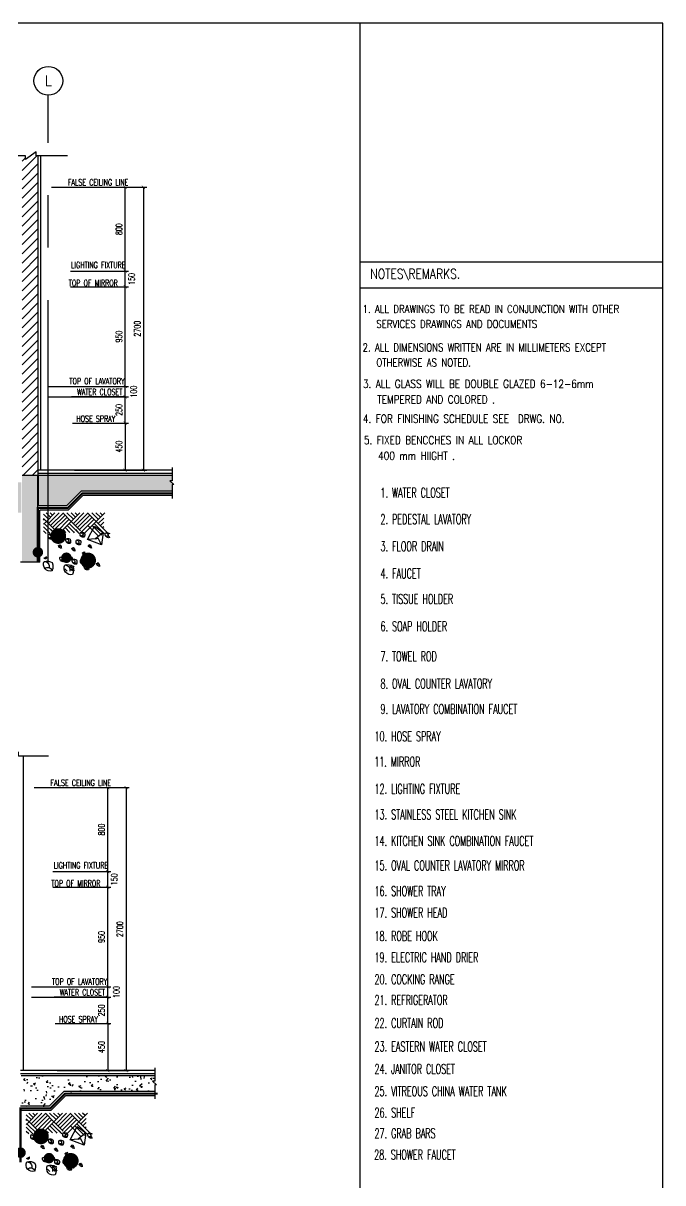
# Model space of a CAD drawing. Extents: x 417610.1 to 417639, y 43413.5 to 43433.4.
# Drawn here: x 417632.32 to 417638.43, y 43422.36 to 43433.42 of the extents above; entities that cross this region are included whole.
import ezdxf
from ezdxf.enums import TextEntityAlignment as Align

# ---------------------------------------------------------------- set-up
doc = ezdxf.new("R2010")
doc.units = 0
doc.header["$MEASUREMENT"] = 0
doc.header["$PDMODE"] = 3
doc.header["$PDSIZE"] = 0.1
for name, pattern in [('CENTER2', [1.125, 0.75, -0.125, 0.125, -0.125]), ('CENTERX2', [4, 2.5, -0.5, 0.5, -0.5]), ('HIDDEN2', [0.1875, 0.125, -0.0625])]:
    doc.linetypes.add(name, pattern=pattern)
doc.layers.get('0').update_dxf_attribs({"linetype": 'CONTINUOUS'})
doc.layers.get('DEFPOINTS').update_dxf_attribs({"linetype": 'CONTINUOUS'})
for name, color, linetype in [('2', 2, 'CONTINUOUS'), ('AX', 6, 'CONTINUOUS'), ('AX-CR', 2, 'CONTINUOUS'), ('AX-TXT', 4, 'CONTINUOUS'), ('AXES', 11, 'CENTERX2'), ('AXIS', 11, 'CENTER2'), ('Dimout', 4, 'CONTINUOUS'), ('ELE', 3, 'CONTINUOUS'), ('gravel', 11, 'CONTINUOUS'), ('Hatch', 11, 'CONTINUOUS'), ('Plaster', 7, 'CONTINUOUS'), ('SH', 1, 'CONTINUOUS'), ('TITLE', 6, 'CONTINUOUS'), ('TXT', 2, 'CONTINUOUS'), ('WALL', 6, 'CONTINUOUS'), ('WallPartition', 2, 'CONTINUOUS'), ('Windows', 9, 'CONTINUOUS')]:
    doc.layers.add(name, color=color, linetype=linetype)
doc.styles.add('ROMANS', font='ROMANS.shx', dxfattribs={"width": 0.6})
doc.dimstyles.new('R50', dxfattribs={"dimscale": 0, "dimtxt": 0.06, "dimasz": 0.03, "dimexe": 0.03, "dimexo": 0.03, "dimgap": 0.03, "dimtad": 1, "dimdec": 0, "dimlfac": 1000, "dimzin": 13, "dimdsep": 46, "dimtxsty": 'ROMANS', "dimblk": 'ARCHTICK', "dimcen": 0.09, "dimclrd": 4, "dimclre": 4, "dimclrt": 2, "dimadec": 0, "dimazin": 0, "dimtfac": 1, "dimtdec": 0, "dimtofl": 0, "dimtmove": 2, "dimatfit": 3, "dimldrblk": 'CLOSEDBLANK', "dimfxl": 0, "dimtolj": 1, "dimtzin": 0, "dimarcsym": 0})

# ---------------------------------------------------------------- blocks, each defined once
blk = doc.blocks.new('AXL')
at = {"layer": 'AX-CR'}
blk.add_circle((-350, 0), 350, dxfattribs=at)
at = {"layer": 'AX-TXT', "style": 'ROMANS'}
blk.add_attdef('AX', text='', height=250, dxfattribs=at).set_placement((-350, 0), align=Align.MIDDLE)
blk = doc.blocks.new('A$C53BB0ABE')
for p, q in [((0.129, 0.509), (0.047, 0.591)), ((0.049, 0.588), (0.052, 0.591)), ((0.069, 0.568), (0.092, 0.591)), ((0.089, 0.549), (0.131, 0.591)), ((0.109, 0.529), (0.171, 0.591)), ((0.129, 0.509), (0.21, 0.591)), ((0.307, 0.45), (0.188, 0.568)), ((0.327, 0.469), (0.208, 0.588)), ((0.346, 0.489), (0.245, 0.591)), ((0.366, 0.509), (0.284, 0.591)), ((0.287, 0.588), (0.29, 0.591)), ((0.307, 0.568), (0.329, 0.591)), ((0.327, 0.549), (0.369, 0.591)), ((0.346, 0.529), (0.408, 0.591)), ((0.366, 0.509), (0.448, 0.591)), ((0.544, 0.45), (0.426, 0.568)), ((0.564, 0.469), (0.445, 0.588)), ((0.584, 0.489), (0.482, 0.591)), ((0.604, 0.509), (0.522, 0.591)), ((0.525, 0.588), (0.527, 0.591)), ((0.544, 0.568), (0.567, 0.591)), ((0.564, 0.549), (0.606, 0.591)), ((0.584, 0.529), (0.631, 0.576)), ((0.013, 0.393), (0.129, 0.509)), ((0.052, 0.393), (0.148, 0.489)), ((0.109, 0.489), (0.057, 0.541)), ((0.089, 0.469), (0.057, 0.501)), ((0.069, 0.45), (0.057, 0.461)), ((0.076, 0.377), (0.168, 0.469)), ((0.108, 0.369), (0.208, 0.469)), ((0.252, 0.385), (0.129, 0.509)), ((0.284, 0.393), (0.148, 0.529)), ((0.287, 0.43), (0.168, 0.549)), ((0.277, 0.42), (0.366, 0.509)), ((0.291, 0.394), (0.386, 0.489)), ((0.342, 0.406), (0.406, 0.469)), ((0.482, 0.393), (0.366, 0.509)), ((0.38, 0.404), (0.426, 0.45)), ((0.505, 0.41), (0.386, 0.529)), ((0.525, 0.43), (0.406, 0.549)), ((0.488, 0.393), (0.604, 0.509)), ((0.527, 0.393), (0.624, 0.489)), ((0.567, 0.393), (0.631, 0.457)), ((0.604, 0.509), (0.631, 0.536)), ((0.631, 0.482), (0.604, 0.509)), ((0.631, 0.521), (0.624, 0.529)), ((0.3, 0.406), (0.324, 0.43)), ((0.335, 0.401), (0.343, 0.41)), ((0.417, 0.402), (0.445, 0.43)), ((0.455, 0.399), (0.465, 0.41)), ((0.493, 0.361), (0.561, 0.43)), ((0.607, 0.393), (0.631, 0.417)), ((0.604, 0.172), (0.599, 0.172)), ((0.599, 0.172), (0.599, 0.17)), ((0.599, 0.17), (0.601, 0.17)), ((0.601, 0.17), (0.601, 0.169)), ((0.602, 0.165), (0.602, 0.158)), ((0.602, 0.158), (0.605, 0.156)), ((0.605, 0.17), (0.604, 0.172)), ((0.607, 0.169), (0.605, 0.17)), ((0.605, 0.156), (0.607, 0.155)), ((0.608, 0.167), (0.607, 0.169)), ((0.607, 0.155), (0.608, 0.153)), ((0.61, 0.167), (0.608, 0.167)), ((0.608, 0.153), (0.617, 0.153)), ((0.611, 0.165), (0.61, 0.167)), ((0.613, 0.164), (0.611, 0.165)), ((0.616, 0.164), (0.613, 0.164)), ((0.617, 0.162), (0.616, 0.164)), ((0.621, 0.162), (0.617, 0.162)), ((0.617, 0.153), (0.619, 0.155)), ((0.619, 0.155), (0.622, 0.155)), ((0.621, 0.161), (0.621, 0.162)), ((0.624, 0.161), (0.621, 0.161)), ((0.622, 0.156), (0.624, 0.158)), ((0.622, 0.155), (0.622, 0.156)), ((0.624, 0.158), (0.624, 0.161)), ((0.165, 0.111), (0.167, 0.109)), ((0.167, 0.109), (0.176, 0.109)), ((0.176, 0.109), (0.177, 0.111)), ((0.177, 0.111), (0.18, 0.111)), ((0.405, 0.033), (0.427, 0.055))]:
    blk.add_line(p, q)
for points in [[(0.077, 0.284), (0.212, 0.336), (0.144, 0.464), (0.062, 0.404), (0.077, 0.284), (0.111, 0.35)], [(0.134, 0.342), (0.212, 0.336), (0.144, 0.464), (0.062, 0.404), (0.134, 0.342), (0.111, 0.35)]]:
    blk.add_lwpolyline(points)
for centre, radius, start, end in [((0.026, 0.349), 0.0509, 76.0322, 121.1405), ((0.011, 0.384), 0.0317, 253.7091, 27.4015), ((0.021, 0.351), 0.0193, 42.46, 171.8043), ((0.038, 0.375), 0.024, 89.5708, 192.7334), ((0.288, 0.38), 0.0506, 159.5756, 205.1522), ((0.267, 0.354), 0.0509, 76.0322, 121.1405), ((0.251, 0.389), 0.0317, 253.7091, 27.4015), ((0.261, 0.356), 0.0193, 42.46, 171.8043), ((0.279, 0.379), 0.024, 89.5708, 192.7334), ((0.305, 0.282), 0.0509, 76.0322, 121.1405), ((0.423, 0.32), 0.0506, 159.5756, 205.1522), ((0.402, 0.294), 0.0509, 76.0322, 121.1405), ((0.386, 0.329), 0.0317, 253.7091, 27.4015), ((0.414, 0.319), 0.024, 89.5708, 192.7334), ((0.593, 0.361), 0.0506, 159.5756, 205.1522), ((0.572, 0.335), 0.0509, 76.0322, 121.1405), ((0.556, 0.37), 0.0317, 253.7091, 27.4015), ((0.566, 0.337), 0.0193, 42.46, 171.8043), ((0.584, 0.361), 0.024, 89.5708, 192.7334), ((0.241, 0.249), 0.0669, 143.5113, 175.9191), ((0.171, 0.287), 0.0336, 275.8828, 346.643), ((0.171, 0.287), 0.0336, 275.8828, 346.643), ((0.22, 0.174), 0.107, 98.8765, 112.9463), ((-0.513, -0.94), 1.414, 59.5906, 60.3518), ((0.326, 0.308), 0.0506, 159.5756, 205.1522), ((0.289, 0.316), 0.0317, 253.7091, 27.4015), ((0.299, 0.283), 0.0193, 42.46, 171.8043), ((0.317, 0.307), 0.024, 89.5708, 192.7334), ((0.399, 0.22), 0.0669, 143.5113, 175.9191), ((0.329, 0.259), 0.0336, 275.8828, 346.643), ((0.329, 0.259), 0.0336, 275.8828, 346.643), ((0.378, 0.145), 0.107, 98.8765, 112.9463), ((-0.354, -0.969), 1.414, 59.5906, 60.3518), ((0.397, 0.295), 0.0193, 42.46, 171.8043), ((0.527, 0.247), 0.0669, 143.5113, 175.9191), ((0.457, 0.285), 0.0336, 275.8828, 346.643), ((0.457, 0.285), 0.0336, 275.8828, 346.643), ((0.506, 0.171), 0.107, 98.8765, 112.9463), ((-0.226, -0.943), 1.414, 59.5906, 60.3518), ((0.163, 0.075), 0.0669, 143.5113, 175.9191), ((-0.59, -1.114), 1.414, 59.5906, 60.3518), ((0.234, 0.185), 0.0506, 159.5756, 205.1522), ((0.197, 0.194), 0.0317, 253.7091, 27.4015), ((0.208, 0.161), 0.0193, 42.46, 171.8043), ((0.297, 0.178), 0.0669, 143.5113, 175.9191), ((0.227, 0.216), 0.0336, 275.8828, 346.643), ((0.227, 0.216), 0.0336, 275.8828, 346.643), ((0.264, 0.118), 0.0309, 145.6775, 215.1297), ((0.276, 0.102), 0.107, 98.8765, 112.9463), ((0.264, 0.114), 0.0339, 70.0639, 139.3275), ((0.248, 0.131), 0.0317, 253.7091, 27.4015), ((0.258, 0.098), 0.0193, 42.46, 171.8043), ((-0.456, -1.012), 1.414, 59.5906, 60.3518), ((0.276, 0.121), 0.024, 89.5708, 192.7334), ((0.364, 0.123), 0.0506, 159.5756, 205.1522), ((0.343, 0.097), 0.0509, 76.0322, 121.1405), ((0.327, 0.132), 0.0317, 253.7091, 27.4015), ((0.337, 0.099), 0.0193, 42.46, 171.8043), ((0.355, 0.122), 0.024, 89.5708, 192.7334), ((0.422, 0.134), 0.0669, 143.5113, 175.9191), ((0.351, 0.172), 0.0336, 275.8828, 346.643), ((0.351, 0.172), 0.0336, 275.8828, 346.643), ((0.401, 0.058), 0.107, 98.8765, 112.9463), ((-0.332, -1.056), 1.414, 59.5906, 60.3518), ((0.481, 0.147), 0.0506, 159.5756, 205.1522), ((0.444, 0.156), 0.0317, 253.7091, 27.4015), ((0.454, 0.123), 0.0193, 42.46, 171.8043), ((0.472, 0.147), 0.024, 89.5708, 192.7334), ((0.642, 0.08), 0.101, 159.5756, 205.1522), ((0.6, 0.028), 0.102, 76.0322, 121.1405), ((0.568, 0.097), 0.0634, 253.7091, 27.4015), ((0.624, 0.078), 0.048, 89.5708, 192.7334), ((0.093, 0.113), 0.0336, 275.8828, 346.643), ((0.093, 0.113), 0.0336, 275.8828, 346.643), ((0.142, 0), 0.107, 98.8765, 112.9463), ((0.247, 0.061), 0.0669, 143.5113, 175.9191), ((0.177, 0.099), 0.0336, 275.8828, 346.643), ((0.177, 0.099), 0.0336, 275.8828, 346.643), ((0.226, -0.015), 0.107, 98.8765, 112.9463), ((-0.507, -1.129), 1.414, 59.5906, 60.3518), ((0.249, 0.069), 0.0506, 159.5756, 205.1522), ((0.228, 0.043), 0.0509, 76.0322, 121.1405), ((0.212, 0.077), 0.0317, 253.7091, 27.4015), ((0.222, 0.044), 0.0193, 42.46, 171.8043), ((0.24, 0.068), 0.024, 89.5708, 192.7334), ((0.347, 0.069), 0.0317, 253.7091, 27.4015), ((0.36, 0.026), 0.0257, 64.3681, 149.8962), ((0.364, 0.059), 0.0267, 65.5992, 147.4022), ((0.445, 0.046), 0.101, 159.5756, 205.1522), ((0.403, -0.006), 0.102, 76.0322, 121.1405), ((0.513, -0.033), 0.18, 139.7514, 152.5428), ((0.372, 0.063), 0.0634, 253.7091, 27.4015), ((0.427, 0.045), 0.048, 89.5708, 192.7334), ((0.588, 0.031), 0.0386, 42.46, 171.8043)]:
    blk.add_arc(centre, radius, start, end)
at = {"layer": 'Hatch'}
for points, const_width in [([(0.453, 0.369, 1), (0.528, 0.369, 1)], 0.075), ([(0.66, 0.214, 1), (0.71, 0.214, 1)], 0.05), ([(0.168, 0.136, 1), (0.243, 0.136, 1)], 0.075), ([(0.388, 0.162, 1), (0.438, 0.162, 1)], 0.05)]:
    blk.add_lwpolyline(points, format="xyb", close=True, dxfattribs=dict(at, const_width=const_width))
blk = doc.blocks.new('_ARCHTICK')
at = {"color": 0, "linetype": 'ByBlock', "const_width": 0.15}
blk.add_lwpolyline([(-0.5, -0.5), (0.5, 0.5)], dxfattribs=at)
blk = doc.blocks.new('*D154')
at = {"layer": 'DEFPOINTS', "color": 0}
for p in [(417633.295, 43431.855), (417633.295, 43429.155), (417633.47, 43429.155)]:
    blk.add_point(p, dxfattribs=at)
at = {"layer": 'Dimout', "color": 4, "lineweight": -2}
for p, q in [((417633.325, 43431.855), (417633.5, 43431.855)), ((417633.47, 43431.855), (417633.47, 43429.155)), ((417633.325, 43429.155), (417633.5, 43429.155))]:
    blk.add_line(p, q, dxfattribs=at)
at = {"layer": 'Dimout', "color": 4, "lineweight": -2, "xscale": 0.03, "yscale": 0.03, "zscale": 0.03}
for p, rotation in [((417633.47, 43431.855), 90), ((417633.47, 43429.155), 270)]:
    blk.add_blockref('_ARCHTICK', p, dxfattribs=dict(at, rotation=rotation))
at = {"layer": 'Dimout', "color": 2, "insert": (417633.41, 43430.505), "char_height": 0.06, "attachment_point": 5, "rotation": 90, "style": 'ROMANS'}
blk.add_mtext('\\A1;2700', dxfattribs=at)
blk = doc.blocks.new('_ClosedBlank')
at = {"color": 0, "linetype": 'ByBlock', "lineweight": -2}
for p, q in [((-1, 0.17), (0, 0)), ((-1, 0.17), (-1, -0.17)), ((0, 0), (-1, -0.17))]:
    blk.add_line(p, q, dxfattribs=at)
blk = doc.blocks.new('*D155')
at = {"layer": 'DEFPOINTS', "color": 0}
for p in [(417632.742, 43430.905), (417633.295, 43430.905), (417632.536, 43429.955)]:
    blk.add_point(p, dxfattribs=at)
at = {"layer": 'Dimout', "color": 4, "lineweight": -2}
for p, q in [((417632.772, 43430.905), (417633.325, 43430.905)), ((417633.295, 43429.955), (417633.295, 43430.905)), ((417632.566, 43429.955), (417633.325, 43429.955))]:
    blk.add_line(p, q, dxfattribs=at)
at = {"layer": 'Dimout', "color": 4, "lineweight": -2, "xscale": 0.03, "yscale": 0.03, "zscale": 0.03}
for p, rotation in [((417633.295, 43430.905), 90), ((417633.295, 43429.955), 270)]:
    blk.add_blockref('_ARCHTICK', p, dxfattribs=dict(at, rotation=rotation))
at = {"layer": 'Dimout', "color": 2, "insert": (417633.235, 43430.43), "char_height": 0.06, "attachment_point": 5, "rotation": 90, "style": 'ROMANS'}
blk.add_mtext('\\A1;950', dxfattribs=at)
blk = doc.blocks.new('*D156')
at = {"layer": 'DEFPOINTS', "color": 0}
for p in [(417632.536, 43429.955), (417633.295, 43429.955), (417632.536, 43429.855)]:
    blk.add_point(p, dxfattribs=at)
at = {"layer": 'Dimout', "color": 4, "lineweight": -2}
for p, q in [((417632.566, 43429.955), (417633.325, 43429.955)), ((417633.295, 43429.855), (417633.295, 43429.955)), ((417632.566, 43429.855), (417633.325, 43429.855))]:
    blk.add_line(p, q, dxfattribs=at)
at = {"layer": 'Dimout', "color": 4, "lineweight": -2, "xscale": 0.03, "yscale": 0.03, "zscale": 0.03}
for p, rotation in [((417633.295, 43429.955), 90), ((417633.295, 43429.855), 270)]:
    blk.add_blockref('_ARCHTICK', p, dxfattribs=dict(at, rotation=rotation))
at = {"layer": 'Dimout', "color": 2, "insert": (417633.376, 43429.905), "char_height": 0.06, "attachment_point": 5, "rotation": 90, "style": 'ROMANS'}
blk.add_mtext('\\A1;100', dxfattribs=at)
blk = doc.blocks.new('*D157')
at = {"layer": 'DEFPOINTS', "color": 0}
for p in [(417633.295, 43429.855), (417633.295, 43429.855), (417632.762, 43429.605)]:
    blk.add_point(p, dxfattribs=at)
at = {"layer": 'Dimout', "color": 4, "lineweight": -2}
for p, q in [((417633.295, 43429.605), (417633.295, 43429.855)), ((417632.792, 43429.605), (417633.325, 43429.605))]:
    blk.add_line(p, q, dxfattribs=at)
at = {"layer": 'Dimout', "color": 4, "lineweight": -2, "xscale": 0.03, "yscale": 0.03, "zscale": 0.03}
for p, rotation in [((417633.295, 43429.855), 90), ((417633.295, 43429.605), 270)]:
    blk.add_blockref('_ARCHTICK', p, dxfattribs=dict(at, rotation=rotation))
at = {"layer": 'Dimout', "color": 2, "insert": (417633.235, 43429.73), "char_height": 0.06, "attachment_point": 5, "rotation": 90, "style": 'ROMANS'}
blk.add_mtext('\\A1;250', dxfattribs=at)
blk = doc.blocks.new('*D158')
at = {"layer": 'DEFPOINTS', "color": 0}
for p in [(417633.295, 43429.605), (417632.782, 43429.155), (417633.295, 43429.155)]:
    blk.add_point(p, dxfattribs=at)
at = {"layer": 'Dimout', "color": 4, "lineweight": -2}
for p, q in [((417633.295, 43429.605), (417633.295, 43429.155)), ((417632.812, 43429.155), (417633.325, 43429.155))]:
    blk.add_line(p, q, dxfattribs=at)
at = {"layer": 'Dimout', "color": 4, "lineweight": -2, "xscale": 0.03, "yscale": 0.03, "zscale": 0.03}
for p, rotation in [((417633.295, 43429.605), 90), ((417633.295, 43429.155), 270)]:
    blk.add_blockref('_ARCHTICK', p, dxfattribs=dict(at, rotation=rotation))
at = {"layer": 'Dimout', "color": 2, "insert": (417633.235, 43429.38), "char_height": 0.06, "attachment_point": 5, "rotation": 90, "style": 'ROMANS'}
blk.add_mtext('\\A1;450', dxfattribs=at)
blk = doc.blocks.new('*D159')
at = {"layer": 'DEFPOINTS', "color": 0}
for p in [(417632.562, 43431.855), (417633.295, 43431.855), (417632.742, 43431.055)]:
    blk.add_point(p, dxfattribs=at)
at = {"layer": 'Dimout', "color": 4, "lineweight": -2}
for p, q in [((417632.592, 43431.855), (417633.325, 43431.855)), ((417633.295, 43431.055), (417633.295, 43431.855)), ((417632.772, 43431.055), (417633.325, 43431.055))]:
    blk.add_line(p, q, dxfattribs=at)
at = {"layer": 'Dimout', "color": 4, "lineweight": -2, "xscale": 0.03, "yscale": 0.03, "zscale": 0.03}
for p, rotation in [((417633.295, 43431.855), 90), ((417633.295, 43431.055), 270)]:
    blk.add_blockref('_ARCHTICK', p, dxfattribs=dict(at, rotation=rotation))
at = {"layer": 'Dimout', "color": 2, "insert": (417633.235, 43431.455), "char_height": 0.06, "attachment_point": 5, "rotation": 90, "style": 'ROMANS'}
blk.add_mtext('\\A1;800', dxfattribs=at)
blk = doc.blocks.new('*D160')
at = {"layer": 'DEFPOINTS', "color": 0}
for p in [(417632.742, 43431.055), (417633.295, 43431.055), (417632.742, 43430.905)]:
    blk.add_point(p, dxfattribs=at)
at = {"layer": 'Dimout', "color": 4, "lineweight": -2}
for p, q in [((417632.772, 43431.055), (417633.325, 43431.055)), ((417633.295, 43430.905), (417633.295, 43431.055)), ((417632.772, 43430.905), (417633.325, 43430.905))]:
    blk.add_line(p, q, dxfattribs=at)
at = {"layer": 'Dimout', "color": 4, "lineweight": -2, "xscale": 0.03, "yscale": 0.03, "zscale": 0.03}
for p, rotation in [((417633.295, 43431.055), 90), ((417633.295, 43430.905), 270)]:
    blk.add_blockref('_ARCHTICK', p, dxfattribs=dict(at, rotation=rotation))
at = {"layer": 'Dimout', "color": 2, "insert": (417633.356, 43430.98), "char_height": 0.06, "attachment_point": 5, "rotation": 90, "style": 'ROMANS'}
blk.add_mtext('\\A1;150', dxfattribs=at)
blk = doc.blocks.new('*D162')
at = {"layer": 'DEFPOINTS', "color": 0}
for p in [(417633.129, 43426.127), (417633.129, 43423.427), (417633.304, 43423.427)]:
    blk.add_point(p, dxfattribs=at)
at = {"layer": 'Dimout', "color": 4, "lineweight": -2}
for p, q in [((417633.159, 43426.127), (417633.334, 43426.127)), ((417633.304, 43426.127), (417633.304, 43423.427)), ((417633.159, 43423.427), (417633.334, 43423.427))]:
    blk.add_line(p, q, dxfattribs=at)
at = {"layer": 'Dimout', "color": 4, "lineweight": -2, "xscale": 0.03, "yscale": 0.03, "zscale": 0.03}
for p, rotation in [((417633.304, 43426.127), 90), ((417633.304, 43423.427), 270)]:
    blk.add_blockref('_ARCHTICK', p, dxfattribs=dict(at, rotation=rotation))
at = {"layer": 'Dimout', "color": 2, "insert": (417633.244, 43424.777), "char_height": 0.06, "attachment_point": 5, "rotation": 90, "style": 'ROMANS'}
blk.add_mtext('\\A1;2700', dxfattribs=at)
blk = doc.blocks.new('*D163')
at = {"layer": 'DEFPOINTS', "color": 0}
for p in [(417632.576, 43425.177), (417633.129, 43425.177), (417632.37, 43424.227)]:
    blk.add_point(p, dxfattribs=at)
at = {"layer": 'Dimout', "color": 4, "lineweight": -2}
for p, q in [((417632.606, 43425.177), (417633.159, 43425.177)), ((417633.129, 43424.227), (417633.129, 43425.177)), ((417632.4, 43424.227), (417633.159, 43424.227))]:
    blk.add_line(p, q, dxfattribs=at)
at = {"layer": 'Dimout', "color": 4, "lineweight": -2, "xscale": 0.03, "yscale": 0.03, "zscale": 0.03}
for p, rotation in [((417633.129, 43425.177), 90), ((417633.129, 43424.227), 270)]:
    blk.add_blockref('_ARCHTICK', p, dxfattribs=dict(at, rotation=rotation))
at = {"layer": 'Dimout', "color": 2, "insert": (417633.069, 43424.702), "char_height": 0.06, "attachment_point": 5, "rotation": 90, "style": 'ROMANS'}
blk.add_mtext('\\A1;950', dxfattribs=at)
blk = doc.blocks.new('*D164')
at = {"layer": 'DEFPOINTS', "color": 0}
for p in [(417632.37, 43424.227), (417633.129, 43424.227), (417632.37, 43424.127)]:
    blk.add_point(p, dxfattribs=at)
at = {"layer": 'Dimout', "color": 4, "lineweight": -2}
for p, q in [((417632.4, 43424.227), (417633.159, 43424.227)), ((417633.129, 43424.127), (417633.129, 43424.227)), ((417632.4, 43424.127), (417633.159, 43424.127))]:
    blk.add_line(p, q, dxfattribs=at)
at = {"layer": 'Dimout', "color": 4, "lineweight": -2, "xscale": 0.03, "yscale": 0.03, "zscale": 0.03}
for p, rotation in [((417633.129, 43424.227), 90), ((417633.129, 43424.127), 270)]:
    blk.add_blockref('_ARCHTICK', p, dxfattribs=dict(at, rotation=rotation))
at = {"layer": 'Dimout', "color": 2, "insert": (417633.21, 43424.177), "char_height": 0.06, "attachment_point": 5, "rotation": 90, "style": 'ROMANS'}
blk.add_mtext('\\A1;100', dxfattribs=at)
blk = doc.blocks.new('*D165')
at = {"layer": 'DEFPOINTS', "color": 0}
for p in [(417633.129, 43424.127), (417633.129, 43424.127), (417632.596, 43423.877)]:
    blk.add_point(p, dxfattribs=at)
at = {"layer": 'Dimout', "color": 4, "lineweight": -2}
for p, q in [((417633.129, 43423.877), (417633.129, 43424.127)), ((417632.626, 43423.877), (417633.159, 43423.877))]:
    blk.add_line(p, q, dxfattribs=at)
at = {"layer": 'Dimout', "color": 4, "lineweight": -2, "xscale": 0.03, "yscale": 0.03, "zscale": 0.03}
for p, rotation in [((417633.129, 43424.127), 90), ((417633.129, 43423.877), 270)]:
    blk.add_blockref('_ARCHTICK', p, dxfattribs=dict(at, rotation=rotation))
at = {"layer": 'Dimout', "color": 2, "insert": (417633.069, 43424.002), "char_height": 0.06, "attachment_point": 5, "rotation": 90, "style": 'ROMANS'}
blk.add_mtext('\\A1;250', dxfattribs=at)
blk = doc.blocks.new('*D166')
at = {"layer": 'DEFPOINTS', "color": 0}
for p in [(417633.129, 43423.877), (417632.616, 43423.427), (417633.129, 43423.427)]:
    blk.add_point(p, dxfattribs=at)
at = {"layer": 'Dimout', "color": 4, "lineweight": -2}
for p, q in [((417633.129, 43423.877), (417633.129, 43423.427)), ((417632.646, 43423.427), (417633.159, 43423.427))]:
    blk.add_line(p, q, dxfattribs=at)
at = {"layer": 'Dimout', "color": 4, "lineweight": -2, "xscale": 0.03, "yscale": 0.03, "zscale": 0.03}
for p, rotation in [((417633.129, 43423.877), 90), ((417633.129, 43423.427), 270)]:
    blk.add_blockref('_ARCHTICK', p, dxfattribs=dict(at, rotation=rotation))
at = {"layer": 'Dimout', "color": 2, "insert": (417633.069, 43423.652), "char_height": 0.06, "attachment_point": 5, "rotation": 90, "style": 'ROMANS'}
blk.add_mtext('\\A1;450', dxfattribs=at)
blk = doc.blocks.new('*D167')
at = {"layer": 'DEFPOINTS', "color": 0}
for p in [(417632.396, 43426.127), (417633.129, 43426.127), (417632.576, 43425.327)]:
    blk.add_point(p, dxfattribs=at)
at = {"layer": 'Dimout', "color": 4, "lineweight": -2}
for p, q in [((417632.426, 43426.127), (417633.159, 43426.127)), ((417633.129, 43425.327), (417633.129, 43426.127)), ((417632.606, 43425.327), (417633.159, 43425.327))]:
    blk.add_line(p, q, dxfattribs=at)
at = {"layer": 'Dimout', "color": 4, "lineweight": -2, "xscale": 0.03, "yscale": 0.03, "zscale": 0.03}
for p, rotation in [((417633.129, 43426.127), 90), ((417633.129, 43425.327), 270)]:
    blk.add_blockref('_ARCHTICK', p, dxfattribs=dict(at, rotation=rotation))
at = {"layer": 'Dimout', "color": 2, "insert": (417633.069, 43425.727), "char_height": 0.06, "attachment_point": 5, "rotation": 90, "style": 'ROMANS'}
blk.add_mtext('\\A1;800', dxfattribs=at)
blk = doc.blocks.new('*D168')
at = {"layer": 'DEFPOINTS', "color": 0}
for p in [(417632.576, 43425.327), (417633.129, 43425.327), (417632.576, 43425.177)]:
    blk.add_point(p, dxfattribs=at)
at = {"layer": 'Dimout', "color": 4, "lineweight": -2}
for p, q in [((417632.606, 43425.327), (417633.159, 43425.327)), ((417633.129, 43425.177), (417633.129, 43425.327)), ((417632.606, 43425.177), (417633.159, 43425.177))]:
    blk.add_line(p, q, dxfattribs=at)
at = {"layer": 'Dimout', "color": 4, "lineweight": -2, "xscale": 0.03, "yscale": 0.03, "zscale": 0.03}
for p, rotation in [((417633.129, 43425.327), 90), ((417633.129, 43425.177), 270)]:
    blk.add_blockref('_ARCHTICK', p, dxfattribs=dict(at, rotation=rotation))
at = {"layer": 'Dimout', "color": 2, "insert": (417633.19, 43425.252), "char_height": 0.06, "attachment_point": 5, "rotation": 90, "style": 'ROMANS'}
blk.add_mtext('\\A1;150', dxfattribs=at)

msp = doc.modelspace()

# ---------------------------------------------------------------- hatches: boundary and pattern name
at = {"layer": 'Hatch'}
h = msp.add_hatch(dxfattribs=at)
h.set_pattern_fill('ANSI31', color=256, scale=0.5, style=0)
h.set_pattern_definition([(45, (-165.44944, -91.121306), (-0.044194173824, 0.044194173824), [])])
h.paths.add_polyline_path([(417632.4615, 43432.1547), (417632.4459, 43432.1547), (417632.4459, 43432.1918), (417632.3429, 43432.1191), (417632.3429, 43432.1547), (417632.3115, 43432.1547), (417632.3115, 43429.1397), (417632.3115, 43429.1397), (417632.3115, 43429.1047), (417632.4615, 43429.1047)])
h.paths.add_polyline_path([(417630.1805, 43432.1547), (417630.1707, 43432.1547), (417630.1707, 43432.1918), (417630.0678, 43432.1191), (417630.0678, 43432.1547), (417630.0305, 43432.1547), (417630.0305, 43429.0347), (417630.1805, 43429.0347)])
h.paths.add_polyline_path([(417627.1155, 43432.1547), (417627.1016, 43432.1547), (417627.1016, 43432.1918), (417626.9987, 43432.1191), (417626.9987, 43432.1547), (417626.9655, 43432.1547), (417626.9655, 43429.0396), (417627.1155, 43429.0396)])
h.paths.add_polyline_path([(417625.6115, 43430.8787), (417625.4745, 43430.8787), (417625.4745, 43430.2287), (417625.3615, 43430.2287), (417625.3615, 43429.0347), (417625.6115, 43429.0347), (417625.6115, 43429.1347)])
h.paths.add_polyline_path([(417625.3615, 43430.2287), (417625.3115, 43430.2287), (417625.3115, 43429.0347), (417625.3615, 43429.0347)])
h.paths.add_polyline_path([(417625.3615, 43432.1547), (417625.3115, 43432.1547), (417625.3115, 43431.6547), (417625.3615, 43431.6547)])
h.paths.add_polyline_path([(417625.6115, 43432.1547), (417625.5057, 43432.1547), (417625.5057, 43432.1918), (417625.4028, 43432.1191), (417625.4028, 43432.1547), (417625.3615, 43432.1547), (417625.3615, 43431.6547), (417625.6115, 43431.6547)])
at = {"layer": 'Windows'}
h = msp.add_hatch(dxfattribs=at)
h.set_pattern_fill('AR-CONC', color=256, scale=0.03, style=0)
h.set_pattern_definition([(50, (-165.44944, -91.1213), (0.21517805478, -0.018825640495), [0.0225, -0.2475]), (355, (-165.44944, -91.1213), (-0.04162540008, 0.22565764011), [0.018, -0.198]), (100.4514, (-165.4315, -91.12287), (0.17355281451, 0.20683186262), [0.019122057, -0.2103426336]), (46.1842, (-165.44944, -91.0613), (0.32017231459, -0.0496557043), [0.03375, -0.37125]), (96.6356, (-165.42276, -91.06544), (0.28039881166, 0.29223536127), [0.0286830864, -0.3155139]), (351.1842, (-165.44944, -91.0613), (0.28039858354, 0.29223558028), [0.027, -0.297]), (21, (-165.41944, -91.0763), (0.179072115636, -0.1207856672), [0.0225, -0.2475]), (326, (-165.41944, -91.0763), (0.07299459958, 0.21754501351), [0.018, -0.198]), (71.4514, (-165.40452, -91.08637), (0.25206678857, 0.09675914901), [0.019122057, -0.2103426336]), (37.5, (-165.44944, -91.121306), (0.003647956595, 0.09986815615), [0, -0.1956, 0, -0.201, 0, -0.19875]), (7.5, (-165.44944, -91.12131), (0.078920861233, 0.118323513565), [0, -0.1146, 0, -0.1911, 0, -0.07575]), (327.5, (-165.51634, -91.121306), (0.160146730852, -0.00676646152), [0, -0.075, 0, -0.234, 0, -0.3105]), (317.5, (-165.54634, -91.1213), (0.174955850803, 0.0300314947), [0, -0.0975, 0, -0.1554, 0, -0.2205])])
h.paths.add_polyline_path([(417633.7211, 43429.0527), (417633.7436, 43429.0527), (417633.7436, 43429.1047), (417632.5615, 43429.1047), (417632.5615, 43428.8147), (417632.7355, 43428.8147), (417632.8755, 43428.9547), (417633.7436, 43428.9547), (417633.7436, 43429.0203), (417633.7602, 43429.0203)])
h.paths.add_polyline_path([(417632.5615, 43429.1047), (417632.4679, 43429.1047), (417632.4679, 43428.8147), (417632.5615, 43428.8147)])
h.paths.add_polyline_path([(417632.4615, 43429.1047), (417632.3115, 43429.1047), (417632.3115, 43428.279), (417632.4615, 43428.279), (417632.4615, 43428.3471, -0.4128166), (417632.4366, 43428.3721, -0.4128166), (417632.4615, 43428.3971)])
h.paths.add_polyline_path([(417632.3051, 43429.0396), (417630.1861, 43429.0347), (417630.1861, 43428.7497), (417630.3903, 43428.7497), (417630.5303, 43428.8897), (417631.9606, 43428.8897), (417632.1006, 43428.7497), (417632.3051, 43428.7497)])
h.paths.add_polyline_path([(417630.1805, 43429.0347), (417630.0305, 43429.0347), (417630.0305, 43428.6199), (417630.0305, 43428.279), (417630.1805, 43428.279)])
h.paths.add_polyline_path([(417630.0253, 43429.1047), (417627.1219, 43429.1047), (417627.1219, 43428.8147), (417627.3895, 43428.8147), (417627.5295, 43428.9547), (417629.5855, 43428.9547), (417629.7305, 43428.8097), (417630.0253, 43428.8097)])
h.paths.add_polyline_path([(417627.1155, 43429.0396), (417626.9655, 43429.0396), (417626.9655, 43428.279), (417627.1155, 43428.279), (417627.1155, 43428.3471, -0.4128166), (417627.0906, 43428.3721, -0.4128166), (417627.1155, 43428.3971), (417627.1155, 43428.7947)])
h.paths.add_polyline_path([(417626.9591, 43429.0396), (417625.6171, 43429.0347), (417625.6171, 43428.7497), (417625.8213, 43428.7497), (417625.9613, 43428.8897), (417626.6146, 43428.8897), (417626.7546, 43428.7497), (417626.9591, 43428.7497)])
h.paths.add_polyline_path([(417625.6115, 43429.0347), (417625.3615, 43429.0347), (417625.3615, 43428.279), (417625.6115, 43428.279)])
h.paths.add_polyline_path([(417625.3615, 43429.0347), (417625.3115, 43429.0347), (417625.3115, 43428.279), (417625.3615, 43428.279)])
h = msp.add_hatch(dxfattribs=at)
h.set_pattern_fill('AR-CONC', color=256, scale=0.03, style=0)
h.set_pattern_definition([(50, (-177.4612, -96.84922), (0.21517805478, -0.018825640495), [0.0225, -0.2475]), (355, (-177.4612, -96.84922), (-0.04162540008, 0.22565764011), [0.018, -0.198]), (100.4514, (-177.44326, -96.8508), (0.17355281451, 0.20683186262), [0.019122057, -0.2103426336]), (46.1842, (-177.4612, -96.78922), (0.32017231459, -0.0496557043), [0.03375, -0.37125]), (96.6356, (-177.4345, -96.79336), (0.28039881166, 0.29223536127), [0.0286830864, -0.3155139]), (351.1842, (-177.4612, -96.78922), (0.28039858354, 0.29223558028), [0.027, -0.297]), (21, (-177.4312, -96.80422), (0.179072115636, -0.1207856672), [0.0225, -0.2475]), (326, (-177.4312, -96.80422), (0.07299459958, 0.21754501351), [0.018, -0.198]), (71.4514, (-177.41627, -96.81429), (0.25206678857, 0.09675914901), [0.019122057, -0.2103426336]), (37.5, (-177.46119, -96.84922), (0.003647956595, 0.09986815615), [0, -0.1956, 0, -0.201, 0, -0.19875]), (7.5, (-177.46119, -96.84922), (0.078920861233, 0.118323513565), [0, -0.1146, 0, -0.1911, 0, -0.07575]), (327.5, (-177.52809, -96.84922), (0.160146730852, -0.00676646152), [0, -0.075, 0, -0.234, 0, -0.3105]), (317.5, (-177.5581, -96.84922), (0.174955850803, 0.0300314947), [0, -0.0975, 0, -0.1554, 0, -0.2205])])
h.paths.add_polyline_path([(417632.5697, 43423.0868), (417632.7097, 43423.2268), (417633.5778, 43423.2268), (417633.5778, 43423.2924), (417633.5944, 43423.2924), (417633.5553, 43423.3249), (417633.5778, 43423.3249), (417633.5778, 43423.3768), (417632.3021, 43423.3768), (417632.3021, 43423.0868)])
h.paths.add_polyline_path([(417631.312, 43423.0376), (417631.3278, 43423.0218), (417631.3498, 43423.0218), (417631.4898, 43423.1618), (417631.7947, 43423.1618), (417631.9347, 43423.0218), (417632.1393, 43423.0218), (417632.1393, 43423.3118), (417631.1457, 43423.3068), (417631.1457, 43423.0218), (417631.2962, 43423.0218)])
h.paths.add_polyline_path([(417631.1401, 43423.3118), (417631.0457, 43423.3118), (417631.0457, 43423.0218), (417631.0457, 43422.5511), (417631.1401, 43422.5511)])
h.paths.add_polyline_path([(417631.0393, 43423.3118), (417629.2663, 43423.3068), (417629.2663, 43423.0218), (417629.4704, 43423.0218), (417629.6104, 43423.1618), (417630.6947, 43423.1618), (417630.8347, 43423.0218), (417631.0393, 43423.0218)])
h.paths.add_polyline_path([(417629.2607, 43423.3068), (417629.1107, 43423.3068), (417629.1107, 43423.0218), (417629.1107, 43422.5511), (417629.2607, 43422.5511)])

# ---------------------------------------------------------------- linework, layer by layer
at = {"layer": '2'}
for p, q in [((417632.4615, 43429.1047), (417632.3115, 43429.1047)), ((417632.4615, 43428.279), (417632.4615, 43429.1047)), ((417633.7436, 43429.1047), (417632.4679, 43429.1047)), ((417632.4679, 43428.8147), (417632.4679, 43429.1047)), ((417632.7355, 43428.8147), (417632.8755, 43428.9547)), ((417633.7436, 43428.9547), (417632.8755, 43428.9547)), ((417632.7521, 43428.7747), (417632.8921, 43428.9147)), ((417633.7436, 43428.9147), (417632.8921, 43428.9147)), ((417632.7355, 43428.8147), (417632.4679, 43428.8147)), ((417632.4815, 43428.279), (417632.4815, 43428.7747)), ((417632.7521, 43428.7747), (417632.4815, 43428.7747)), ((417632.4815, 43428.279), (417632.2944, 43428.279)), ((417633.5778, 43423.3768), (417632.3021, 43423.3768)), ((417632.5697, 43423.0868), (417632.7097, 43423.2268)), ((417633.5778, 43423.2268), (417632.7097, 43423.2268)), ((417632.5863, 43423.0468), (417632.7263, 43423.1868)), ((417633.5778, 43423.1868), (417632.7263, 43423.1868)), ((417632.5863, 43423.0468), (417632.2897, 43423.0468)), ((417632.5697, 43423.0868), (417632.2957, 43423.0868))]:
    msp.add_line(p, q, dxfattribs=at)
at = {"layer": 'AXES'}
msp.add_line((417632.5615, 43428.279), (417632.5615, 43432.7329), dxfattribs=at)
at = {"layer": 'AXIS'}
for p, q in [((417633.2952, 43429.8547), (417632.7815, 43429.8547)), ((417633.1294, 43424.1268), (417632.6157, 43424.1268))]:
    msp.add_line(p, q, dxfattribs=at)
at = {"layer": 'ELE'}
for points in [[(417632.7443, 43432.1547), (417632.4459, 43432.1547), (417632.4459, 43432.1918), (417632.3429, 43432.1191), (417632.3429, 43432.1547), (417630.1707, 43432.1547), (417630.1707, 43432.1918), (417630.0678, 43432.1191), (417630.0678, 43432.1547), (417627.1016, 43432.1547), (417627.1016, 43432.1918), (417626.9987, 43432.1191), (417626.9987, 43432.1547), (417625.5057, 43432.1547), (417625.5057, 43432.1918), (417625.4028, 43432.1191), (417625.4028, 43432.1547), (417625.1418, 43432.1547)], [(417632.5636, 43426.4268), (417632.2754, 43426.4268), (417632.2754, 43426.4639), (417632.1724, 43426.3912), (417632.1724, 43426.4268), (417631.138, 43426.4268), (417631.138, 43426.4639), (417631.0351, 43426.3912), (417631.0351, 43426.4268), (417629.2405, 43426.4268), (417629.2405, 43426.4639), (417629.1375, 43426.3912), (417629.1375, 43426.4268), (417627.4575, 43426.4268), (417627.4575, 43426.4639), (417627.3546, 43426.3912), (417627.3546, 43426.4268), (417625.5516, 43426.4268), (417625.5516, 43426.4639), (417625.4487, 43426.3912), (417625.4487, 43426.4268), (417625.1877, 43426.4268)]]:
    msp.add_lwpolyline(points, dxfattribs=at)
at = {"layer": 'Plaster'}
for p, q in [((417632.4875, 43432.1547), (417632.4875, 43429.1547)), ((417633.7436, 43429.1547), (417632.4615, 43429.1547)), ((417633.7436, 43429.1247), (417632.4615, 43429.1247)), ((417632.3217, 43426.4268), (417632.3217, 43423.4268)), ((417633.5778, 43423.4268), (417632.2957, 43423.4268)), ((417633.5778, 43423.3968), (417632.2957, 43423.3968))]:
    msp.add_line(p, q, dxfattribs=at)
at = {"layer": 'SH'}
for p, q in [((417635.5369, 43413.495), (417635.5369, 43427.345)), ((417638.4244, 43413.495), (417638.4244, 43427.345))]:
    msp.add_line(p, q, dxfattribs=at)
at = {"layer": 'TITLE'}
for p, q in [((417638.4244, 43433.42), (417610.0994, 43433.42)), ((417635.5369, 43413.495), (417635.5369, 43433.42)), ((417638.4244, 43413.495), (417638.4244, 43433.42)), ((417635.5371, 43431.1444), (417638.4253, 43431.1444)), ((417635.5371, 43430.8943), (417638.4253, 43430.8943))]:
    msp.add_line(p, q, dxfattribs=at)
at = {"layer": 'WALL'}
msp.add_line((417632.4615, 43432.1547), (417632.4615, 43429.1047), dxfattribs=at)
at = {"layer": 'WallPartition', "linetype": 'HIDDEN2', "const_width": 0.02}
for points in [[(417633.7436, 43428.9347), (417632.8857, 43428.9356), (417632.747, 43428.7947), (417632.4615, 43428.7947), (417632.4615, 43428.279)], [(417633.6038, 43423.2068), (417632.7199, 43423.2077), (417632.5812, 43423.0668), (417632.2957, 43423.0668), (417632.2957, 43422.5511)]]:
    msp.add_lwpolyline(points, dxfattribs=at)
at = {"layer": 'Windows'}
for points in [[(417633.7436, 43429.1818), (417633.7436, 43429.0527), (417633.7211, 43429.0527), (417633.7602, 43429.0203), (417633.7436, 43429.0203), (417633.7436, 43428.8855)], [(417633.5778, 43423.4539), (417633.5778, 43423.3249), (417633.5553, 43423.3249), (417633.5944, 43423.2924), (417633.5778, 43423.2924), (417633.5778, 43423.1576)]]:
    msp.add_lwpolyline(points, dxfattribs=at)

# ---------------------------------------------------------------- block references
at = {"layer": 'AX', "xscale": 0.0003928571428904044, "yscale": 0.0003928571200231101, "zscale": 0.0003928571242306922}
msp.add_blockref('AXL', (417632.699, 43432.8704), dxfattribs=at).add_auto_attribs({'AX': 'L'})
at = {"layer": 'gravel', "xscale": -1}
for p in [(417633.1469, 43428.1583), (417632.9811, 43422.4304)]:
    msp.add_blockref('A$C53BB0ABE', p, dxfattribs=at)

# ---------------------------------------------------------------- texts
at = {"layer": 'TXT', "style": 'ROMANS'}
for s, height, width, p in [('FALSE CEILING LINE', 0.06, 0.6, (417632.7483, 43431.8707)), ('LIGHTING FIXTURE', 0.06, 0.6, (417632.7793, 43431.0824)), ('NOTES\\REMARKS.', 0.093774, 0.8, (417635.634, 43430.9815)), ('TOP OF MIRROR', 0.06, 0.6, (417632.7564, 43430.9109)), ('TOP OF LAVATORY', 0.06, 0.6, (417632.7627, 43429.9749)), (' WATER CLOSET', 0.06, 0.6, (417632.8057, 43429.8721)), ('HOSE SPRAY', 0.06, 0.6, (417632.8287, 43429.6156)), ('1. WATER CLOSET', 0.093306, 0.6, (417635.7311, 43428.8935)), ('2. PEDESTAL LAVATORY', 0.093306, 0.6, (417635.7311, 43428.6411)), ('3. FLOOR DRAIN', 0.093306, 0.6, (417635.7311, 43428.383)), ('4. FAUCET', 0.09331, 0.6, (417635.7311, 43428.1227)), ('5. TISSUE HOLDER', 0.093306, 0.6, (417635.7311, 43427.8797)), ('6. SOAP HOLDER', 0.093306, 0.6, (417635.7311, 43427.6194)), ('7. TOWEL ROD', 0.093306, 0.6, (417635.7311, 43427.333)), ('8. OVAL COUNTER LAVATORY', 0.093306, 0.6, (417635.7311, 43427.0727)), ('9. LAVATORY COMBINATION FAUCET', 0.093306, 0.6, (417635.7311, 43426.8297)), ('10. HOSE SPRAY', 0.093306, 0.6, (417635.6741, 43426.5694)), ('11. MIRROR', 0.09331, 0.6, (417635.6718, 43426.3288)), ('FALSE CEILING LINE', 0.06, 0.6, (417632.5825, 43426.1428)), ('12. LIGHTING FIXTURE', 0.093306, 0.6, (417635.6741, 43426.0684)), ('13. STAINLESS STEEL KITCHEN SINK', 0.093306, 0.6, (417635.6741, 43425.8243)), ('14. KITCHEN SINK COMBINATION FAUCET', 0.093306, 0.6, (417635.6741, 43425.5712)), ('LIGHTING FIXTURE', 0.06, 0.6, (417632.6135, 43425.3545)), ('15. OVAL COUNTER LAVATORY MIRROR', 0.093306, 0.6, (417635.6741, 43425.3378)), ('TOP OF MIRROR', 0.06, 0.6, (417632.5906, 43425.183)), ('16. SHOWER TRAY', 0.093306, 0.6, (417635.6741, 43425.0926)), ('17. SHOWER HEAD', 0.093306, 0.6, (417635.6741, 43424.8874)), ('18. ROBE HOOK', 0.093306, 0.6, (417635.6741, 43424.664)), ('19. ELECTRIC HAND DRIER', 0.093306, 0.6, (417635.6741, 43424.4605)), ('TOP OF LAVATORY', 0.06, 0.6, (417632.5969, 43424.247)), ('20. COCKING RANGE', 0.093306, 0.6, (417635.6741, 43424.2514)), (' WATER CLOSET', 0.06, 0.6, (417632.6399, 43424.1442)), ('21. REFRIGERATOR', 0.093306, 0.6, (417635.6741, 43424.0541)), ('HOSE SPRAY', 0.06, 0.6, (417632.6629, 43423.8877)), ('22. CURTAIN ROD', 0.093306, 0.6, (417635.6741, 43423.8349)), ('23. EASTERN WATER CLOSET', 0.093306, 0.6, (417635.6741, 43423.6103)), ('24. JANITOR CLOSET', 0.093306, 0.6, (417635.6741, 43423.3957)), ('25. VITREOUS CHINA WATER TANK', 0.093306, 0.6, (417635.6741, 43423.1838)), ('26. SHELF', 0.09331, 0.6, (417635.6741, 43422.9801)), ('27. GRAB BARS', 0.093306, 0.6, (417635.6741, 43422.7818)), ('28. SHOWER FAUCET', 0.093306, 0.6, (417635.6712, 43422.5778))]:
    msp.add_text(s, height=height, dxfattribs=dict(at, width=width)).set_placement(p)
at = {"layer": 'TXT', "color": 2, "style": 'ROMANS', "width": 0.8}
for s, height, p in [('1. ALL DRAWINGS TO BE READ IN CONJUNCTION WITH OTHER ', 0.075019, (417635.5605, 43430.6562)), ('SERVICES DRAWINGS AND DOCUMENTS', 0.075019, (417635.6915, 43430.5122)), ('2. ALL DIMENSIONS WRITTEN ARE IN MILLIMETERS EXCEPT', 0.075019, (417635.5605, 43430.2888)), ('OTHERWISE AS NOTED.', 0.075019, (417635.6915, 43430.1449)), ('3. ALL GLASS WILL BE DOUBLE GLAZED 6-12-6mm ', 0.077723, (417635.5636, 43429.9398)), ('TEMPERED AND COLORED .', 0.077723, (417635.6993, 43429.7907)), ('4. FOR FINISHING SCHEDULE SEE  DRWG. NO. ', 0.077723, (417635.5636, 43429.6076)), ('5. FIXED BENCCHES IN ALL LOCKOR', 0.077723, (417635.5728, 43429.4032)), ('400 mm HIIGHT .', 0.077723, (417635.7085, 43429.2541))]:
    msp.add_text(s, height=height, dxfattribs=at).set_placement(p)

# ---------------------------------------------------------------- dimensions: what is measured, and where the dimension line sits
at = {"layer": 'Dimout'}
for base, p1, p2, picture, middle in [((417633.2952, 43431.8547), (417632.7415, 43431.0547), (417632.5615, 43431.8547), '*D159', (417633.2352, 43431.4547)), ((417633.4695, 43429.1547), (417633.2952, 43431.8547), (417633.2945, 43429.1547), '*D154', (417633.4095, 43430.5047)), ((417633.2952, 43430.9047), (417632.5355, 43429.9547), (417632.7415, 43430.9047), '*D155', (417633.2352, 43430.4297)), ((417633.2952, 43429.8547), (417632.7615, 43429.6047), (417633.2952, 43429.8547), '*D157', (417633.2352, 43429.7297)), ((417633.2945, 43429.1547), (417633.2945, 43429.6047), (417632.7815, 43429.1547), '*D158', (417633.2345, 43429.3797)), ((417633.1294, 43426.1268), (417632.5757, 43425.3268), (417632.3957, 43426.1268), '*D167', (417633.0694, 43425.7268)), ((417633.3037, 43423.4268), (417633.1294, 43426.1268), (417633.1287, 43423.4268), '*D162', (417633.2437, 43424.7768)), ((417633.1294, 43425.1768), (417632.3697, 43424.2268), (417632.5757, 43425.1768), '*D163', (417633.0694, 43424.7018)), ((417633.1294, 43424.1268), (417632.5957, 43423.8768), (417633.1294, 43424.1268), '*D165', (417633.0694, 43424.0018)), ((417633.1287, 43423.4268), (417633.1287, 43423.8768), (417632.6157, 43423.4268), '*D166', (417633.0687, 43423.6518))]:
    dim = msp.add_linear_dim(base=base, p1=p1, p2=p2, angle=90, dimstyle='R50', override={"dimscale": 1}, dxfattribs=at)
    dim.commit()
    dim.dimension.update_dxf_attribs({"geometry": picture, "text_midpoint": middle})
for base, p1, p2, picture, middle in [((417633.2952, 43431.0547), (417632.7415, 43430.9047), (417632.7415, 43431.0547), '*D160', (417633.3563, 43430.9797)), ((417633.2952, 43429.9547), (417632.5355, 43429.8547), (417632.5355, 43429.9547), '*D156', (417633.3761, 43429.9047)), ((417633.1294, 43425.3268), (417632.5757, 43425.1768), (417632.5757, 43425.3268), '*D168', (417633.1905, 43425.2518)), ((417633.1294, 43424.2268), (417632.3697, 43424.1268), (417632.3697, 43424.2268), '*D164', (417633.2103, 43424.1768))]:
    dim = msp.add_linear_dim(base=base, p1=p1, p2=p2, angle=90, dimstyle='R50', override={"dimscale": 1}, dxfattribs=at)
    dim.commit()
    dim.dimension.update_dxf_attribs({"geometry": picture, "text_midpoint": middle, "dimtype": 128})

doc.saveas('drawing.dxf')
